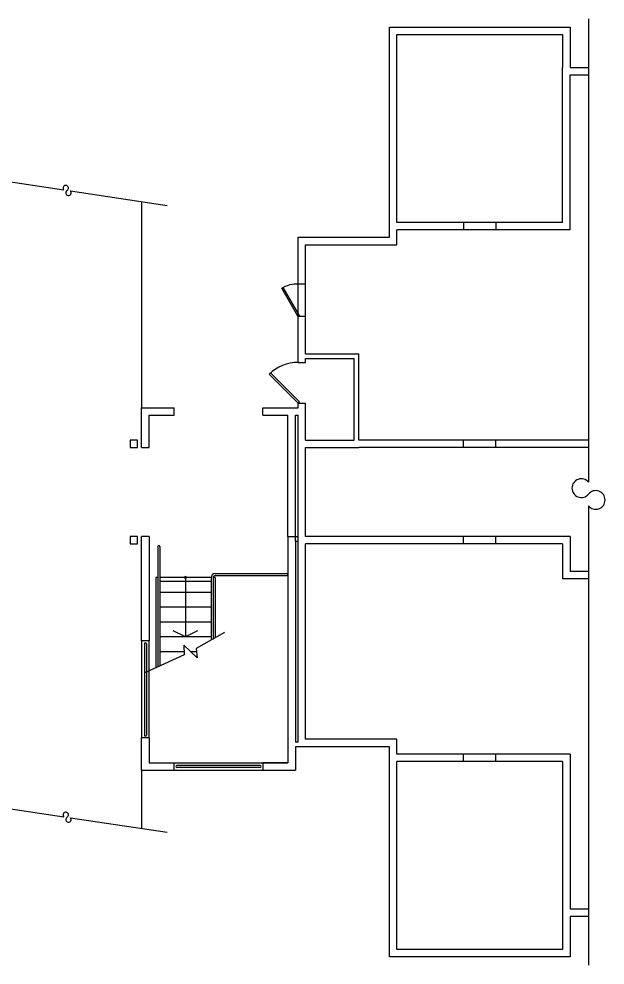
# Model space of a CAD drawing. Header units: inches. Extents: x -54 to 1704, y -57 to 645.
# Drawn here: x 1269 to 1704, y -57 to 645 of the extents above; entities that cross this region are included whole.
import ezdxf

# ---------------------------------------------------------------- set-up
doc = ezdxf.new("R2010")
doc.units = ezdxf.units.IN
doc.header["$LTSCALE"] = 10
doc.header["$MEASUREMENT"] = 0
for name, color, linetype in [('A-DOOR', 2, 'CONTINUOUS'), ('A-FLOR', 3, 'CONTINUOUS'), ('A-SITE', 3, 'CONTINUOUS'), ('A-WALL', 5, 'CONTINUOUS')]:
    doc.layers.add(name, color=color, linetype=linetype)

msp = doc.modelspace()

# ---------------------------------------------------------------- linework, layer by layer
at = {"layer": 'A-DOOR', "extrusion": (1.89261e-13, -0.000261203, -1)}
for p, q in [((1463.9, 445.59), (1464.76, 446.09)), ((1475.9, 424.81), (1463.9, 445.59)), ((1464.76, 446.09), (1476.76, 425.31)), ((1476.76, 425.31), (1475.9, 424.81))]:
    msp.add_line(p, q, dxfattribs=at)
at = {"layer": 'A-DOOR'}
for p, q in [((1454.59, 381.61), (1455.58, 382.57)), ((1475.96, 360.24), (1454.59, 381.61)), ((1455.58, 382.57), (1476.93, 361.21)), ((1476.93, 361.21), (1475.96, 360.24))]:
    msp.add_line(p, q, dxfattribs=at)
at = {"layer": 'A-DOOR', "extrusion": (1.89261e-13, -0.000261203, -1)}
msp.add_arc((-1475.95, 424.41, -0.11), 24.4, 62.71183, 89.87632, dxfattribs=at)
at = {"layer": 'A-DOOR'}
msp.add_arc((1475.83, 360.37), 30, 89.75611, 134.99999, dxfattribs=at)
at = {"layer": 'A-FLOR'}
for p, q in [((1371.96, 253.74), (1371.96, 164.45)), ((1373.46, 253.74), (1373.46, 165.13)), ((1414.46, 233.74), (1467.71, 233.74)), ((1414.46, 232.24), (1467.71, 232.24)), ((1370.46, 230.74), (1370.46, 163.77)), ((1371.96, 230.74), (1370.46, 230.74)), ((1411.46, 230.74), (1373.46, 230.74)), ((1411.46, 227.74), (1373.46, 227.74)), ((1392.46, 230.74), (1392.46, 186.74)), ((1411.46, 230.74), (1411.46, 184.28)), ((1412.96, 230.74), (1412.96, 185.13)), ((1414.46, 230.74), (1412.96, 230.74)), ((1414.46, 230.74), (1414.46, 185.98)), ((1411.46, 219.74), (1373.46, 219.74)), ((1411.46, 208.74), (1373.46, 208.74)), ((1411.46, 197.74), (1373.46, 197.74)), ((1392.46, 186.74), (1383.46, 191.14)), ((1401.46, 191.14), (1392.46, 186.74)), ((1421.47, 190.09), (1400.37, 178.13)), ((1411.46, 186.74), (1373.46, 186.74)), ((1361.96, 181.63), (1361.96, 113.85)), ((1363.46, 181.63), (1363.46, 113.85)), ((1391.69, 175.74), (1373.46, 175.74)), ((1401.19, 171.28), (1391.24, 180.66)), ((1391.24, 180.66), (1391.54, 173.43)), ((1400.9, 175.74), (1396.71, 175.74)), ((1400.37, 178.13), (1401.19, 171.28)), ((1391.54, 173.43), (1362.22, 160.15)), ((1447.85, 91.24), (1386.07, 91.24)), ((1447.85, 89.74), (1386.07, 89.74))]:
    msp.add_line(p, q, dxfattribs=at)
for centre, radius, start, end in [((1372.71, 253.74), 0.75, 0, 180), ((1414.46, 230.74), 3, 90, 180), ((1414.46, 230.74), 1.5, 90, 180), ((1467.71, 232.99), 0.75, 270, 90), ((1392.46, 230.74), 0.75, 90, 270), ((1392.46, 230.74), 0.75, 270, 90), ((1362.71, 181.63), 0.75, 0, 180), ((1362.71, 113.85), 0.75, 180, 0), ((1386.07, 90.49), 0.75, 90, 270), ((1447.85, 90.49), 0.75, 270, 90)]:
    msp.add_arc(centre, radius, start, end, dxfattribs=at)
at = {"layer": 'A-SITE'}
for p, q in [((1232.01, 528.97), (1302.22, 518.39)), ((1307.2, 517.64), (1378.94, 506.83)), ((1232.01, 63.92), (1302.22, 53.35)), ((1307.2, 52.6), (1378.94, 41.79))]:
    msp.add_line(p, q, dxfattribs=at)
at = {"layer": 'A-SITE', "extrusion": (0.000486528, 0.002907, 0.999996)}
for p, q in [((1359.96, 509.69), (1359.96, 356.74)), ((1359.96, 87.74), (1359.96, 44.65))]:
    msp.add_line(p, q, dxfattribs=at)
at = {"layer": 'A-SITE'}
for centre, start, end in [((1303.7, 519.75), 300.26121, 222.60315), ((1305.72, 516.28), 120.26121, 42.60315), ((1303.7, 54.7), 300.26121, 222.60315), ((1305.72, 51.24), 120.26121, 42.60315)]:
    msp.add_arc(centre, 2.01, start, end, dxfattribs=at)
at = {"layer": 'A-WALL'}
for p, q in [((1543.71, 483.24), (1543.71, 639.24)), ((1543.71, 639.24), (1677.71, 639.24)), ((1677.71, 639.24), (1677.71, 609.24)), ((1691.39, 645.24), (1691.39, 301.46)), ((1549.21, 633.74), (1672.21, 633.74)), ((1549.21, 494.24), (1549.21, 633.74)), ((1672.21, 633.74), (1672.21, 609.24)), ((1672.21, 494.24), (1672.21, 609.24)), ((1677.71, 609.24), (1691.39, 609.24)), ((1677.71, 603.74), (1691.39, 603.74)), ((1677.71, 488.74), (1677.71, 603.74)), ((1672.21, 494.24), (1549.21, 494.24)), ((1598.71, 494.24), (1598.71, 488.74)), ((1622.71, 494.24), (1622.71, 488.74)), ((1549.21, 477.74), (1549.21, 488.74)), ((1677.71, 488.74), (1549.21, 488.74)), ((1475.96, 483.24), (1543.71, 483.24)), ((1475.96, 396.24), (1475.96, 483.24)), ((1481.46, 477.74), (1549.21, 477.74)), ((1481.46, 396.74), (1481.46, 477.74)), ((1475.9, 448.81), (1481.46, 448.81)), ((1475.9, 424.81), (1481.46, 424.81)), ((1475.96, 390.24), (1475.96, 396.74)), ((1481.46, 396.74), (1520.96, 396.74)), ((1481.46, 393.24), (1517.46, 393.24)), ((1481.46, 390.24), (1481.46, 393.24)), ((1517.46, 332.74), (1517.46, 393.24)), ((1520.96, 332.74), (1520.96, 396.74)), ((1475.96, 390.24), (1481.46, 390.24)), ((1475.96, 360.24), (1481.46, 360.24)), ((1475.96, 356.74), (1475.96, 360.24)), ((1481.46, 332.74), (1481.46, 360.24)), ((1475.96, 329.49), (1475.96, 351.24)), ((1475.96, 327.24), (1475.96, 351.24)), ((1356.96, 332.74), (1351.46, 332.74)), ((1351.46, 332.74), (1351.46, 327.24)), ((1356.96, 327.24), (1356.96, 332.74)), ((1481.46, 332.74), (1517.46, 332.74)), ((1691.39, 332.74), (1520.96, 332.74)), ((1598.71, 327.24), (1598.71, 332.74)), ((1622.71, 327.24), (1622.71, 332.74)), ((1351.46, 327.24), (1356.96, 327.24)), ((1475.96, 108.74), (1475.96, 327.24)), ((1481.46, 261.24), (1481.46, 327.24)), ((1481.46, 327.24), (1520.96, 327.24)), ((1691.39, 327.24), (1520.96, 327.24)), ((1691.39, 283.95), (1691.39, -56.76)), ((1356.96, 261.24), (1351.46, 261.24)), ((1351.46, 261.24), (1351.46, 255.74)), ((1356.96, 255.74), (1356.96, 261.24)), ((1359.96, 183.74), (1359.96, 261.24)), ((1365.46, 261.24), (1359.96, 261.24)), ((1365.46, 261.24), (1365.46, 183.74)), ((1468.46, 261.24), (1468.46, 93.24)), ((1468.46, 261.24), (1473.96, 261.24)), ((1473.96, 261.24), (1475.96, 261.24)), ((1473.96, 257.74), (1473.96, 261.24)), ((1677.71, 261.24), (1481.46, 261.24)), ((1598.71, 255.74), (1598.71, 261.24)), ((1622.71, 255.74), (1622.71, 261.24)), ((1677.71, 261.24), (1677.71, 235.24)), ((1351.46, 255.74), (1356.96, 255.74)), ((1473.96, 257.74), (1473.96, 108.74)), ((1473.96, 257.74), (1475.96, 257.74)), ((1481.46, 110.74), (1481.46, 255.74)), ((1672.21, 255.74), (1481.46, 255.74)), ((1672.21, 255.74), (1672.21, 229.74)), ((1691.39, 235.24), (1677.71, 235.24)), ((1691.39, 229.74), (1672.21, 229.74)), ((1365.46, 183.74), (1359.96, 183.74)), ((1359.96, 183.74), (1359.96, 111.74)), ((1365.46, 111.74), (1365.46, 183.74)), ((1359.96, 87.74), (1359.96, 111.74)), ((1365.46, 111.74), (1359.96, 111.74)), ((1365.46, 111.74), (1365.46, 93.24)), ((1475.96, 108.74), (1473.96, 108.74)), ((1549.21, 110.74), (1481.46, 110.74)), ((1549.21, 99.74), (1549.21, 110.74)), ((1473.96, 105.24), (1473.96, 91.24)), ((1475.96, 105.24), (1473.96, 105.24)), ((1543.71, 105.24), (1475.96, 105.24)), ((1543.71, -50.76), (1543.71, 105.24)), ((1677.71, 99.74), (1549.21, 99.74)), ((1598.71, 94.24), (1598.71, 99.74)), ((1622.71, 94.24), (1622.71, 99.74)), ((1677.71, 99.74), (1677.71, -15.26)), ((1365.46, 93.24), (1383.96, 93.24)), ((1383.96, 93.24), (1449.96, 93.24)), ((1383.96, 87.74), (1383.96, 93.24)), ((1449.96, 93.24), (1468.46, 93.24)), ((1468.46, 93.24), (1449.96, 93.24)), ((1449.96, 93.24), (1449.96, 87.74)), ((1549.21, -45.26), (1549.21, 94.24)), ((1672.21, 94.24), (1549.21, 94.24)), ((1672.21, 94.24), (1672.21, -20.76)), ((1359.96, 87.74), (1383.96, 87.74)), ((1383.96, 87.74), (1449.96, 87.74)), ((1449.96, 87.74), (1473.96, 87.74)), ((1473.96, 91.24), (1473.96, 87.74)), ((1672.21, -20.76), (1672.21, -45.26)), ((1691.39, -15.26), (1677.71, -15.26)), ((1691.39, -20.76), (1677.71, -20.76)), ((1677.71, -20.76), (1677.71, -50.76)), ((1672.21, -45.26), (1549.21, -45.26)), ((1677.71, -50.76), (1543.71, -50.76))]:
    msp.add_line(p, q, dxfattribs=at)
at = {"layer": 'A-WALL', "extrusion": (2.02734e-15, -9.81674e-05, 1)}
for p, q in [((1359.96, 356.74), (1383.96, 356.74)), ((1359.96, 327.24), (1359.96, 356.74)), ((1365.46, 327.24), (1365.46, 351.24)), ((1365.46, 351.24), (1383.96, 351.24)), ((1383.96, 351.24), (1383.96, 356.74)), ((1449.96, 351.24), (1449.96, 356.74)), ((1449.96, 356.74), (1475.96, 356.74)), ((1449.96, 351.24), (1468.46, 351.24)), ((1468.46, 261.24), (1468.46, 351.24)), ((1473.96, 261.24), (1473.96, 351.24)), ((1473.96, 351.24), (1475.96, 351.24)), ((1359.96, 327.24), (1365.46, 327.24))]:
    msp.add_line(p, q, dxfattribs=at)
at = {"layer": 'A-WALL'}
for centre, start, end in [((1686.04, 297.09), 39.27369, 320.72631), ((1696.75, 288.33), 219.27369, 140.72631)]:
    msp.add_arc(centre, 6.92, start, end, dxfattribs=at)

doc.saveas('drawing.dxf')
